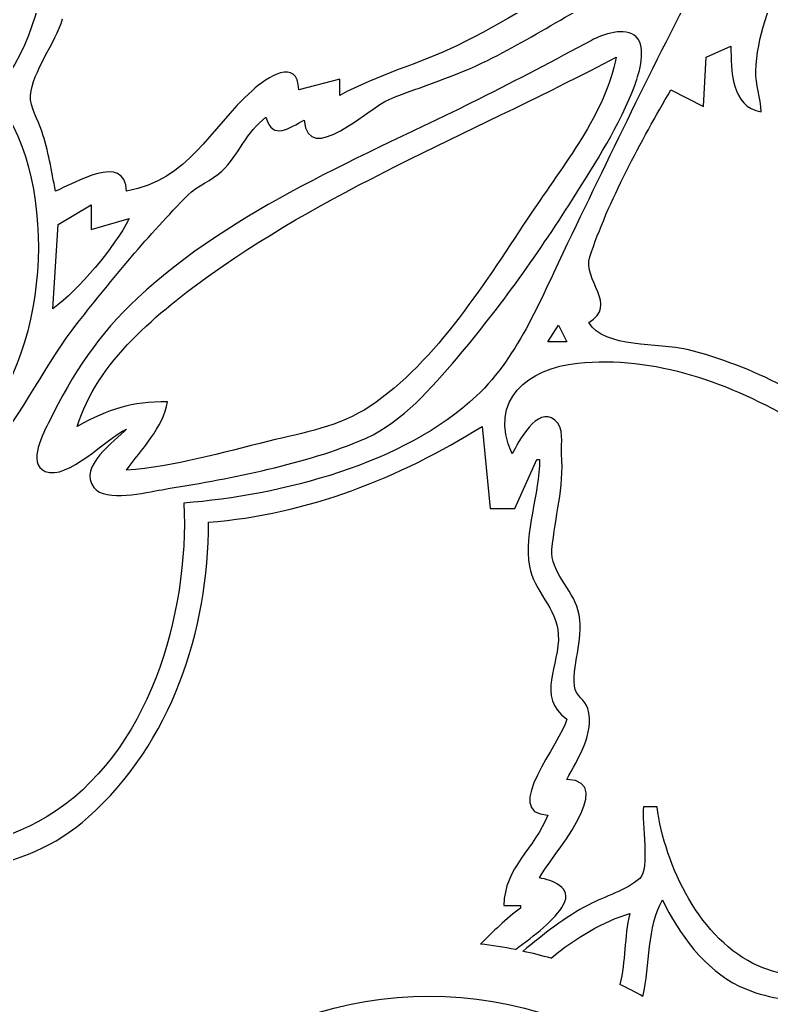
# Model space of a CAD drawing. Header units: millimetres. Extents: x -20.7 to 20.7, y -20.7 to 20.7.
# Drawn here: x -7.42 to 6.2, y -6.85 to 11 of the extents above; entities that cross this region are included whole.
import ezdxf

# ---------------------------------------------------------------- set-up
doc = ezdxf.new("R2010")
doc.units = ezdxf.units.MM
doc.layers.get('0').update_dxf_attribs({"linetype": 'CONTINUOUS'})

msp = doc.modelspace()

# ---------------------------------------------------------------- linework, layer by layer
for p, q in [((5.024, 10.325), (5.47, 10.523)), ((5.024, 10.325), (5.47, 10.523)), ((5.024, 10.325), (5.47, 10.523)), ((5.024, 10.325), (5.47, 10.523)), ((4.974, 9.433), (5.024, 10.325)), ((4.974, 9.433), (5.024, 10.325)), ((4.974, 9.433), (5.024, 10.325)), ((4.974, 9.433), (5.024, 10.325)), ((-1.617, 9.928), (-2.36, 9.73)), ((-1.617, 9.928), (-2.36, 9.73)), ((-1.617, 9.928), (-2.36, 9.73)), ((-1.617, 9.928), (-2.36, 9.73)), ((-1.617, 9.631), (-1.617, 9.928)), ((-1.617, 9.631), (-1.617, 9.928)), ((-1.617, 9.631), (-1.617, 9.928)), ((-1.617, 9.631), (-1.617, 9.928)), ((4.38, 9.73), (4.974, 9.433)), ((4.38, 9.73), (4.974, 9.433)), ((4.38, 9.73), (4.974, 9.433)), ((4.38, 9.73), (4.974, 9.433)), ((-6.719, 7.292), (-6.126, 7.649)), ((-6.719, 7.292), (-6.126, 7.649)), ((-6.719, 7.292), (-6.126, 7.649)), ((-6.719, 7.292), (-6.126, 7.649)), ((-6.126, 7.649), (-6.126, 7.203)), ((-6.126, 7.649), (-6.126, 7.203)), ((-6.126, 7.649), (-6.126, 7.203)), ((-6.126, 7.649), (-6.126, 7.203)), ((-6.126, 7.203), (-5.432, 7.401)), ((-6.126, 7.203), (-5.432, 7.401)), ((-6.126, 7.203), (-5.432, 7.401)), ((-6.126, 7.203), (-5.432, 7.401)), ((-6.82, 5.766), (-6.719, 7.292)), ((-6.82, 5.766), (-6.719, 7.292)), ((-6.82, 5.766), (-6.719, 7.292)), ((-6.82, 5.766), (-6.719, 7.292)), ((0.96, 3.635), (1.109, 2.149)), ((0.96, 3.635), (1.109, 2.149)), ((0.96, 3.635), (1.109, 2.149)), ((0.96, 3.635), (1.109, 2.149)), ((1.555, 2.149), (1.951, 3.04)), ((1.555, 2.149), (1.951, 3.04)), ((1.555, 2.149), (1.951, 3.04)), ((1.555, 2.149), (1.951, 3.04)), ((1.951, 3.04), (2.001, 3.04)), ((1.951, 3.04), (2.001, 3.04)), ((1.951, 3.04), (2.001, 3.04)), ((1.951, 3.04), (2.001, 3.04)), ((1.109, 2.149), (1.555, 2.149)), ((1.109, 2.149), (1.555, 2.149)), ((1.109, 2.149), (1.555, 2.149)), ((1.109, 2.149), (1.555, 2.149)), ((4.132, -3.253), (3.884, -3.253)), ((4.132, -3.253), (3.884, -3.253)), ((4.132, -3.253), (3.884, -3.253)), ((4.132, -3.253), (3.884, -3.253)), ((1.357, -5.037), (1.654, -5.037)), ((1.357, -5.037), (1.654, -5.037)), ((1.357, -5.037), (1.654, -5.037)), ((1.357, -5.037), (1.654, -5.037)), ((1.654, -5.037), (1.654, -5.086)), ((1.654, -5.037), (1.654, -5.086)), ((1.654, -5.037), (1.654, -5.086)), ((1.654, -5.037), (1.654, -5.086)), ((1.704, -5.867), (1.702, -5.868)), ((1.704, -5.867), (1.702, -5.868)), ((1.704, -5.867), (1.702, -5.868)), ((1.704, -5.867), (1.702, -5.868))]:
    msp.add_line(p, q)
msp.add_lwpolyline([(-7.091, -8.016, 0.393426), (-4.373, -8.219, -0.35083), (4.373, -8.219, 0.393426), (7.091, -8.016, -0.458612), (14.665, -8.285, 0.565024), (18.061, -7.83, 1.523453), (-18.061, -7.83, 0.565024), (-14.665, -8.285, -0.458612)], format="xyb", close=True)
msp.add_lwpolyline([(2.496, 5.171), (2.15, 5.171), (2.348, 5.469)], close=True)
msp.add_lwpolyline([(2.496, 5.171), (2.15, 5.171), (2.348, 5.469)], close=True)
msp.add_lwpolyline([(2.496, 5.171), (2.15, 5.171), (2.348, 5.469)], close=True)
msp.add_lwpolyline([(2.496, 5.171), (2.15, 5.171), (2.348, 5.469)], close=True)
for radius in [20.685, 20.685, 20.285]:
    msp.add_circle((0, 0), radius)
for start, end in [(78.7248, 83.3129), (78.7248, 83.3129), (78.7248, 83.3129), (78.7248, 83.3129), (73.9636, 77.7151), (73.9636, 77.7151), (73.9636, 77.7151), (73.9636, 77.7151), (61.0164, 64.4058), (61.0164, 64.4058), (61.0164, 64.4058), (61.0164, 64.4058)]:
    msp.add_arc((0, -13.685), 8, start, end)
for points in [[(-6.699, 12.902), (-6.983, 11.902), (-7.022, 10.924), (-7.613, 10.028)], [(-6.699, 12.902), (-6.983, 11.902), (-7.022, 10.924), (-7.613, 10.028)], [(-6.699, 12.902), (-6.983, 11.902), (-7.022, 10.924), (-7.613, 10.028)], [(-6.699, 12.902), (-6.983, 11.902), (-7.022, 10.924), (-7.613, 10.028)], [(5.024, 12.01), (4.14, 10.35), (3.329, 8.649), (2.509, 6.955)], [(5.024, 12.01), (4.14, 10.35), (3.329, 8.649), (2.509, 6.955)], [(5.024, 12.01), (4.14, 10.35), (3.329, 8.649), (2.509, 6.955)], [(5.024, 12.01), (4.14, 10.35), (3.329, 8.649), (2.509, 6.955)], [(2.942, 11.841), (2.106, 11.461), (1.341, 10.936), (0.514, 10.536)], [(2.942, 11.841), (2.106, 11.461), (1.341, 10.936), (0.514, 10.536)], [(2.942, 11.841), (2.106, 11.461), (1.341, 10.936), (0.514, 10.536)], [(2.942, 11.841), (2.106, 11.461), (1.341, 10.936), (0.514, 10.536)], [(1.059, 10.266), (2.018, 10.745), (2.916, 11.354), (3.884, 11.812)], [(1.059, 10.266), (2.018, 10.745), (2.916, 11.354), (3.884, 11.812)], [(1.059, 10.266), (2.018, 10.745), (2.916, 11.354), (3.884, 11.812)], [(1.059, 10.266), (2.018, 10.745), (2.916, 11.354), (3.884, 11.812)], [(5.922, 10.077), (5.936, 10.668), (6.188, 11.321), (6.412, 11.861)], [(5.922, 10.077), (5.936, 10.668), (6.188, 11.321), (6.412, 11.861)], [(5.922, 10.077), (5.936, 10.668), (6.188, 11.321), (6.412, 11.861)], [(5.922, 10.077), (5.936, 10.668), (6.188, 11.321), (6.412, 11.861)], [(-7.222, 9.631), (-7.19, 10.06), (-6.767, 10.584), (-6.643, 11.019)], [(-7.222, 9.631), (-7.19, 10.06), (-6.767, 10.584), (-6.643, 11.019)], [(-7.222, 9.631), (-7.19, 10.06), (-6.767, 10.584), (-6.643, 11.019)], [(-7.222, 9.631), (-7.19, 10.06), (-6.767, 10.584), (-6.643, 11.019)], [(3.755, 10.691), (3.559, 10.887), (3.141, 10.736), (2.942, 10.629)], [(3.755, 10.691), (3.559, 10.887), (3.141, 10.736), (2.942, 10.629)], [(3.755, 10.691), (3.559, 10.887), (3.141, 10.736), (2.942, 10.629)], [(3.755, 10.691), (3.559, 10.887), (3.141, 10.736), (2.942, 10.629)], [(3.755, 10.691), (3.559, 10.887), (3.141, 10.736), (2.942, 10.629)], [(0.514, 10.536), (-0.186, 10.197), (-0.934, 10.009), (-1.617, 9.631)], [(0.514, 10.536), (-0.186, 10.197), (-0.934, 10.009), (-1.617, 9.631)], [(0.514, 10.536), (-0.186, 10.197), (-0.934, 10.009), (-1.617, 9.631)], [(0.514, 10.536), (-0.186, 10.197), (-0.934, 10.009), (-1.617, 9.631)], [(2.942, 10.629), (2.269, 10.265), (1.595, 9.912), (0.911, 9.569)], [(2.942, 10.629), (2.269, 10.265), (1.595, 9.912), (0.911, 9.569)], [(2.942, 10.629), (2.269, 10.265), (1.595, 9.912), (0.911, 9.569)], [(2.942, 10.629), (2.269, 10.265), (1.595, 9.912), (0.911, 9.569)], [(2.942, 10.629), (2.269, 10.265), (1.595, 9.912), (0.911, 9.569)], [(3.732, 9.829), (3.811, 10.041), (3.945, 10.502), (3.755, 10.691)], [(3.732, 9.829), (3.811, 10.041), (3.945, 10.502), (3.755, 10.691)], [(3.732, 9.829), (3.811, 10.041), (3.945, 10.502), (3.755, 10.691)], [(3.732, 9.829), (3.811, 10.041), (3.945, 10.502), (3.755, 10.691)], [(3.732, 9.829), (3.811, 10.041), (3.945, 10.502), (3.755, 10.691)], [(5.47, 10.523), (5.47, 10.096), (5.48, 9.418), (6.015, 9.334)], [(5.47, 10.523), (5.47, 10.096), (5.48, 9.418), (6.015, 9.334)], [(5.47, 10.523), (5.47, 10.096), (5.48, 9.418), (6.015, 9.334)], [(5.47, 10.523), (5.47, 10.096), (5.48, 9.418), (6.015, 9.334)], [(-3.946, 6.396), (-1.694, 8.001), (0.957, 9.031), (3.388, 10.325)], [(-3.946, 6.396), (-1.694, 8.001), (0.957, 9.031), (3.388, 10.325)], [(-3.946, 6.396), (-1.694, 8.001), (0.957, 9.031), (3.388, 10.325)], [(-3.946, 6.396), (-1.694, 8.001), (0.957, 9.031), (3.388, 10.325)], [(-3.946, 6.396), (-1.694, 8.001), (0.957, 9.031), (3.388, 10.325)], [(-0.725, 9.559), (-0.131, 9.8), (0.484, 9.978), (1.059, 10.266)], [(-0.725, 9.559), (-0.131, 9.8), (0.484, 9.978), (1.059, 10.266)], [(-0.725, 9.559), (-0.131, 9.8), (0.484, 9.978), (1.059, 10.266)], [(-0.725, 9.559), (-0.131, 9.8), (0.484, 9.978), (1.059, 10.266)], [(3.388, 10.325), (3.217, 9.33), (2.4, 8.322), (1.852, 7.5)], [(3.388, 10.325), (3.217, 9.33), (2.4, 8.322), (1.852, 7.5)], [(3.388, 10.325), (3.217, 9.33), (2.4, 8.322), (1.852, 7.5)], [(3.388, 10.325), (3.217, 9.33), (2.4, 8.322), (1.852, 7.5)], [(3.388, 10.325), (3.217, 9.33), (2.4, 8.322), (1.852, 7.5)], [(-2.36, 9.73), (-2.38, 10.333), (-2.938, 9.959), (-3.202, 9.722)], [(-2.36, 9.73), (-2.38, 10.333), (-2.938, 9.959), (-3.202, 9.722)], [(-2.36, 9.73), (-2.38, 10.333), (-2.938, 9.959), (-3.202, 9.722)], [(-2.36, 9.73), (-2.38, 10.333), (-2.938, 9.959), (-3.202, 9.722)], [(6.015, 9.334), (6.01, 9.585), (5.916, 9.828), (5.922, 10.077)], [(6.015, 9.334), (6.01, 9.585), (5.916, 9.828), (5.922, 10.077)], [(6.015, 9.334), (6.01, 9.585), (5.916, 9.828), (5.922, 10.077)], [(6.015, 9.334), (6.01, 9.585), (5.916, 9.828), (5.922, 10.077)], [(2.598, 7.748), (3.02, 8.413), (3.454, 9.088), (3.732, 9.829)], [(2.598, 7.748), (3.02, 8.413), (3.454, 9.088), (3.732, 9.829)], [(2.598, 7.748), (3.02, 8.413), (3.454, 9.088), (3.732, 9.829)], [(2.598, 7.748), (3.02, 8.413), (3.454, 9.088), (3.732, 9.829)], [(2.598, 7.748), (3.02, 8.413), (3.454, 9.088), (3.732, 9.829)], [(-3.202, 9.722), (-3.998, 9.006), (-4.342, 8.108), (-5.482, 7.897)], [(-3.202, 9.722), (-3.998, 9.006), (-4.342, 8.108), (-5.482, 7.897)], [(-3.202, 9.722), (-3.998, 9.006), (-4.342, 8.108), (-5.482, 7.897)], [(-3.202, 9.722), (-3.998, 9.006), (-4.342, 8.108), (-5.482, 7.897)], [(2.913, 6.707), (3.24, 7.703), (3.853, 8.824), (4.38, 9.73)], [(2.913, 6.707), (3.24, 7.703), (3.853, 8.824), (4.38, 9.73)], [(2.913, 6.707), (3.24, 7.703), (3.853, 8.824), (4.38, 9.73)], [(2.913, 6.707), (3.24, 7.703), (3.853, 8.824), (4.38, 9.73)], [(-7.018, 8.987), (-7.084, 9.181), (-7.238, 9.423), (-7.222, 9.631)], [(-7.018, 8.987), (-7.084, 9.181), (-7.238, 9.423), (-7.222, 9.631)], [(-7.018, 8.987), (-7.084, 9.181), (-7.238, 9.423), (-7.222, 9.631)], [(-7.018, 8.987), (-7.084, 9.181), (-7.238, 9.423), (-7.222, 9.631)], [(0.911, 9.569), (-1.203, 8.513), (-3.529, 7.594), (-5.284, 5.96)], [(0.911, 9.569), (-1.203, 8.513), (-3.529, 7.594), (-5.284, 5.96)], [(0.911, 9.569), (-1.203, 8.513), (-3.529, 7.594), (-5.284, 5.96)], [(0.911, 9.569), (-1.203, 8.513), (-3.529, 7.594), (-5.284, 5.96)], [(0.911, 9.569), (-1.203, 8.513), (-3.529, 7.594), (-5.284, 5.96)], [(-2.261, 9.185), (-2.195, 8.321), (-1.09, 9.411), (-0.725, 9.559)], [(-2.261, 9.185), (-2.195, 8.321), (-1.09, 9.411), (-0.725, 9.559)], [(-2.261, 9.185), (-2.195, 8.321), (-1.09, 9.411), (-0.725, 9.559)], [(-2.261, 9.185), (-2.195, 8.321), (-1.09, 9.411), (-0.725, 9.559)], [(-7.71, 9.383), (-6.66, 7.774), (-6.933, 4.569), (-8.455, 3.338)], [(-7.71, 9.383), (-6.66, 7.774), (-6.933, 4.569), (-8.455, 3.338)], [(-7.71, 9.383), (-6.66, 7.774), (-6.933, 4.569), (-8.455, 3.338)], [(-7.71, 9.383), (-6.66, 7.774), (-6.933, 4.569), (-8.455, 3.338)], [(-3.757, 8.26), (-3.443, 8.554), (-3.311, 8.978), (-2.955, 9.235)], [(-3.757, 8.26), (-3.443, 8.554), (-3.311, 8.978), (-2.955, 9.235)], [(-3.757, 8.26), (-3.443, 8.554), (-3.311, 8.978), (-2.955, 9.235)], [(-3.757, 8.26), (-3.443, 8.554), (-3.311, 8.978), (-2.955, 9.235)], [(-2.955, 9.235), (-2.83, 8.805), (-2.535, 9.046), (-2.261, 9.185)], [(-2.955, 9.235), (-2.83, 8.805), (-2.535, 9.046), (-2.261, 9.185)], [(-2.955, 9.235), (-2.83, 8.805), (-2.535, 9.046), (-2.261, 9.185)], [(-2.955, 9.235), (-2.83, 8.805), (-2.535, 9.046), (-2.261, 9.185)], [(-6.77, 7.897), (-6.84, 8.265), (-6.898, 8.63), (-7.018, 8.987)], [(-6.77, 7.897), (-6.84, 8.265), (-6.898, 8.63), (-7.018, 8.987)], [(-6.77, 7.897), (-6.84, 8.265), (-6.898, 8.63), (-7.018, 8.987)], [(-6.77, 7.897), (-6.84, 8.265), (-6.898, 8.63), (-7.018, 8.987)], [(-5.482, 7.897), (-5.505, 8.604), (-6.424, 8.041), (-6.77, 7.897)], [(-5.482, 7.897), (-5.505, 8.604), (-6.424, 8.041), (-6.77, 7.897)], [(-5.482, 7.897), (-5.505, 8.604), (-6.424, 8.041), (-6.77, 7.897)], [(-5.482, 7.897), (-5.505, 8.604), (-6.424, 8.041), (-6.77, 7.897)], [(-4.373, 7.824), (-4.193, 8.006), (-3.942, 8.086), (-3.757, 8.26)], [(-4.373, 7.824), (-4.193, 8.006), (-3.942, 8.086), (-3.757, 8.26)], [(-4.373, 7.824), (-4.193, 8.006), (-3.942, 8.086), (-3.757, 8.26)], [(-4.373, 7.824), (-4.193, 8.006), (-3.942, 8.086), (-3.757, 8.26)], [(-6.363, 5.518), (-5.741, 6.307), (-5.077, 7.112), (-4.373, 7.824)], [(-6.363, 5.518), (-5.741, 6.307), (-5.077, 7.112), (-4.373, 7.824)], [(-6.363, 5.518), (-5.741, 6.307), (-5.077, 7.112), (-4.373, 7.824)], [(-6.363, 5.518), (-5.741, 6.307), (-5.077, 7.112), (-4.373, 7.824)], [(0.422, 4.775), (1.222, 5.705), (1.942, 6.713), (2.598, 7.748)], [(0.422, 4.775), (1.222, 5.705), (1.942, 6.713), (2.598, 7.748)], [(0.422, 4.775), (1.222, 5.705), (1.942, 6.713), (2.598, 7.748)], [(0.422, 4.775), (1.222, 5.705), (1.942, 6.713), (2.598, 7.748)], [(0.422, 4.775), (1.222, 5.705), (1.942, 6.713), (2.598, 7.748)], [(1.852, 7.5), (1.061, 6.314), (0.133, 4.803), (-1.071, 4)], [(1.852, 7.5), (1.061, 6.314), (0.133, 4.803), (-1.071, 4)], [(1.852, 7.5), (1.061, 6.314), (0.133, 4.803), (-1.071, 4)], [(1.852, 7.5), (1.061, 6.314), (0.133, 4.803), (-1.071, 4)], [(1.852, 7.5), (1.061, 6.314), (0.133, 4.803), (-1.071, 4)], [(-5.432, 7.401), (-5.708, 6.87), (-6.338, 6.121), (-6.82, 5.766)], [(-5.432, 7.401), (-5.708, 6.87), (-6.338, 6.121), (-6.82, 5.766)], [(-5.432, 7.401), (-5.708, 6.87), (-6.338, 6.121), (-6.82, 5.766)], [(-5.432, 7.401), (-5.708, 6.87), (-6.338, 6.121), (-6.82, 5.766)], [(2.509, 6.955), (2.048, 6.003), (1.644, 4.93), (0.859, 4.189)], [(2.509, 6.955), (2.048, 6.003), (1.644, 4.93), (0.859, 4.189)], [(2.509, 6.955), (2.048, 6.003), (1.644, 4.93), (0.859, 4.189)], [(2.509, 6.955), (2.048, 6.003), (1.644, 4.93), (0.859, 4.189)], [(2.893, 5.518), (3.442, 5.839), (2.775, 6.288), (2.913, 6.707)], [(2.893, 5.518), (3.442, 5.839), (2.775, 6.288), (2.913, 6.707)], [(2.893, 5.518), (3.442, 5.839), (2.775, 6.288), (2.913, 6.707)], [(2.893, 5.518), (3.442, 5.839), (2.775, 6.288), (2.913, 6.707)], [(-6.374, 3.635), (-6.032, 4.798), (-4.889, 5.723), (-3.946, 6.396)], [(-6.374, 3.635), (-6.032, 4.798), (-4.889, 5.723), (-3.946, 6.396)], [(-6.374, 3.635), (-6.032, 4.798), (-4.889, 5.723), (-3.946, 6.396)], [(-6.374, 3.635), (-6.032, 4.798), (-4.889, 5.723), (-3.946, 6.396)], [(-6.374, 3.635), (-6.032, 4.798), (-4.889, 5.723), (-3.946, 6.396)], [(-5.284, 5.96), (-5.986, 5.306), (-6.462, 4.589), (-6.881, 3.734)], [(-5.284, 5.96), (-5.986, 5.306), (-6.462, 4.589), (-6.881, 3.734)], [(-5.284, 5.96), (-5.986, 5.306), (-6.462, 4.589), (-6.881, 3.734)], [(-5.284, 5.96), (-5.986, 5.306), (-6.462, 4.589), (-6.881, 3.734)], [(-5.284, 5.96), (-5.986, 5.306), (-6.462, 4.589), (-6.881, 3.734)], [(-7.933, 3.189), (-7.331, 3.919), (-6.947, 4.777), (-6.363, 5.518)], [(-7.933, 3.189), (-7.331, 3.919), (-6.947, 4.777), (-6.363, 5.518)], [(-7.933, 3.189), (-7.331, 3.919), (-6.947, 4.777), (-6.363, 5.518)], [(-7.933, 3.189), (-7.331, 3.919), (-6.947, 4.777), (-6.363, 5.518)], [(4.677, 5.029), (4.164, 5.157), (3.176, 5.044), (2.893, 5.518)], [(4.677, 5.029), (4.164, 5.157), (3.176, 5.044), (2.893, 5.518)], [(4.677, 5.029), (4.164, 5.157), (3.176, 5.044), (2.893, 5.518)], [(4.677, 5.029), (4.164, 5.157), (3.176, 5.044), (2.893, 5.518)], [(7.947, 3.365), (6.981, 4.137), (5.88, 4.728), (4.677, 5.029)], [(7.947, 3.365), (6.981, 4.137), (5.88, 4.728), (4.677, 5.029)], [(7.947, 3.365), (6.981, 4.137), (5.88, 4.728), (4.677, 5.029)], [(7.947, 3.365), (6.981, 4.137), (5.88, 4.728), (4.677, 5.029)], [(-1.27, 3.368), (-0.569, 3.652), (-0.063, 4.212), (0.422, 4.775)], [(-1.27, 3.368), (-0.569, 3.652), (-0.063, 4.212), (0.422, 4.775)], [(-1.27, 3.368), (-0.569, 3.652), (-0.063, 4.212), (0.422, 4.775)], [(-1.27, 3.368), (-0.569, 3.652), (-0.063, 4.212), (0.422, 4.775)], [(-1.27, 3.368), (-0.569, 3.652), (-0.063, 4.212), (0.422, 4.775)], [(1.505, 3.14), (1.062, 4.127), (1.8, 4.687), (2.695, 4.783)], [(1.505, 3.14), (1.062, 4.127), (1.8, 4.687), (2.695, 4.783)], [(1.505, 3.14), (1.062, 4.127), (1.8, 4.687), (2.695, 4.783)], [(1.505, 3.14), (1.062, 4.127), (1.8, 4.687), (2.695, 4.783)], [(2.695, 4.783), (4.071, 4.93), (5.493, 4.415), (6.659, 3.712)], [(2.695, 4.783), (4.071, 4.93), (5.493, 4.415), (6.659, 3.712)], [(2.695, 4.783), (4.071, 4.93), (5.493, 4.415), (6.659, 3.712)], [(2.695, 4.783), (4.071, 4.93), (5.493, 4.415), (6.659, 3.712)], [(0.859, 4.189), (-0.448, 2.954), (-2.682, 2.388), (-4.441, 2.248)], [(0.859, 4.189), (-0.448, 2.954), (-2.682, 2.388), (-4.441, 2.248)], [(0.859, 4.189), (-0.448, 2.954), (-2.682, 2.388), (-4.441, 2.248)], [(0.859, 4.189), (-0.448, 2.954), (-2.682, 2.388), (-4.441, 2.248)], [(-4.738, 4.081), (-5.408, 4.081), (-5.789, 3.959), (-6.374, 3.635)], [(-4.738, 4.081), (-5.408, 4.081), (-5.789, 3.959), (-6.374, 3.635)], [(-4.738, 4.081), (-5.408, 4.081), (-5.789, 3.959), (-6.374, 3.635)], [(-4.738, 4.081), (-5.408, 4.081), (-5.789, 3.959), (-6.374, 3.635)], [(-4.738, 4.081), (-5.408, 4.081), (-5.789, 3.959), (-6.374, 3.635)], [(-5.482, 2.842), (-5.224, 3.208), (-4.809, 3.624), (-4.738, 4.081)], [(-5.482, 2.842), (-5.224, 3.208), (-4.809, 3.624), (-4.738, 4.081)], [(-5.482, 2.842), (-5.224, 3.208), (-4.809, 3.624), (-4.738, 4.081)], [(-5.482, 2.842), (-5.224, 3.208), (-4.809, 3.624), (-4.738, 4.081)], [(-5.482, 2.842), (-5.224, 3.208), (-4.809, 3.624), (-4.738, 4.081)], [(-1.071, 4), (-1.622, 3.633), (-2.277, 3.523), (-2.905, 3.369)], [(-1.071, 4), (-1.622, 3.633), (-2.277, 3.523), (-2.905, 3.369)], [(-1.071, 4), (-1.622, 3.633), (-2.277, 3.523), (-2.905, 3.369)], [(-1.071, 4), (-1.622, 3.633), (-2.277, 3.523), (-2.905, 3.369)], [(-1.071, 4), (-1.622, 3.633), (-2.277, 3.523), (-2.905, 3.369)], [(2.282, 3.753), (1.956, 4.015), (1.621, 3.355), (1.505, 3.14)], [(2.282, 3.753), (1.956, 4.015), (1.621, 3.355), (1.505, 3.14)], [(2.282, 3.753), (1.956, 4.015), (1.621, 3.355), (1.505, 3.14)], [(2.282, 3.753), (1.956, 4.015), (1.621, 3.355), (1.505, 3.14)], [(2.402, 3.14), (2.389, 3.329), (2.453, 3.617), (2.282, 3.753)], [(2.402, 3.14), (2.389, 3.329), (2.453, 3.617), (2.282, 3.753)], [(2.402, 3.14), (2.389, 3.329), (2.453, 3.617), (2.282, 3.753)], [(2.402, 3.14), (2.389, 3.329), (2.453, 3.617), (2.282, 3.753)], [(-6.881, 3.734), (-6.981, 3.532), (-7.293, 2.963), (-6.957, 2.823)], [(-6.881, 3.734), (-6.981, 3.532), (-7.293, 2.963), (-6.957, 2.823)], [(-6.881, 3.734), (-6.981, 3.532), (-7.293, 2.963), (-6.957, 2.823)], [(-6.881, 3.734), (-6.981, 3.532), (-7.293, 2.963), (-6.957, 2.823)], [(-6.881, 3.734), (-6.981, 3.532), (-7.293, 2.963), (-6.957, 2.823)], [(-6.957, 2.823), (-6.545, 2.653), (-5.848, 3.428), (-5.482, 3.586)], [(-6.957, 2.823), (-6.545, 2.653), (-5.848, 3.428), (-5.482, 3.586)], [(-6.957, 2.823), (-6.545, 2.653), (-5.848, 3.428), (-5.482, 3.586)], [(-6.957, 2.823), (-6.545, 2.653), (-5.848, 3.428), (-5.482, 3.586)], [(-6.957, 2.823), (-6.545, 2.653), (-5.848, 3.428), (-5.482, 3.586)], [(-5.482, 3.586), (-5.693, 3.374), (-6.366, 2.905), (-6.075, 2.531)], [(-5.482, 3.586), (-5.693, 3.374), (-6.366, 2.905), (-6.075, 2.531)], [(-5.482, 3.586), (-5.693, 3.374), (-6.366, 2.905), (-6.075, 2.531)], [(-5.482, 3.586), (-5.693, 3.374), (-6.366, 2.905), (-6.075, 2.531)], [(-5.482, 3.586), (-5.693, 3.374), (-6.366, 2.905), (-6.075, 2.531)], [(-3.995, 1.901), (-2.207, 2.043), (-0.537, 2.703), (0.96, 3.635)], [(-3.995, 1.901), (-2.207, 2.043), (-0.537, 2.703), (0.96, 3.635)], [(-3.995, 1.901), (-2.207, 2.043), (-0.537, 2.703), (0.96, 3.635)], [(-3.995, 1.901), (-2.207, 2.043), (-0.537, 2.703), (0.96, 3.635)], [(-2.905, 3.369), (-3.75, 3.161), (-4.612, 2.911), (-5.482, 2.842)], [(-2.905, 3.369), (-3.75, 3.161), (-4.612, 2.911), (-5.482, 2.842)], [(-2.905, 3.369), (-3.75, 3.161), (-4.612, 2.911), (-5.482, 2.842)], [(-2.905, 3.369), (-3.75, 3.161), (-4.612, 2.911), (-5.482, 2.842)], [(-2.905, 3.369), (-3.75, 3.161), (-4.612, 2.911), (-5.482, 2.842)], [(-4.838, 2.491), (-3.66, 2.686), (-2.377, 2.919), (-1.27, 3.368)], [(-4.838, 2.491), (-3.66, 2.686), (-2.377, 2.919), (-1.27, 3.368)], [(-4.838, 2.491), (-3.66, 2.686), (-2.377, 2.919), (-1.27, 3.368)], [(-4.838, 2.491), (-3.66, 2.686), (-2.377, 2.919), (-1.27, 3.368)], [(-4.838, 2.491), (-3.66, 2.686), (-2.377, 2.919), (-1.27, 3.368)], [(2.001, 3.04), (2.006, 2.413), (1.713, 1.712), (1.819, 1.108)], [(2.001, 3.04), (2.006, 2.413), (1.713, 1.712), (1.819, 1.108)], [(2.001, 3.04), (2.006, 2.413), (1.713, 1.712), (1.819, 1.108)], [(2.001, 3.04), (2.006, 2.413), (1.713, 1.712), (1.819, 1.108)], [(2.227, 1.405), (2.282, 2.02), (2.446, 2.5), (2.402, 3.14)], [(2.227, 1.405), (2.282, 2.02), (2.446, 2.5), (2.402, 3.14)], [(2.227, 1.405), (2.282, 2.02), (2.446, 2.5), (2.402, 3.14)], [(2.227, 1.405), (2.282, 2.02), (2.446, 2.5), (2.402, 3.14)], [(-6.075, 2.531), (-5.861, 2.256), (-5.124, 2.444), (-4.838, 2.491)], [(-6.075, 2.531), (-5.861, 2.256), (-5.124, 2.444), (-4.838, 2.491)], [(-6.075, 2.531), (-5.861, 2.256), (-5.124, 2.444), (-4.838, 2.491)], [(-6.075, 2.531), (-5.861, 2.256), (-5.124, 2.444), (-4.838, 2.491)], [(-6.075, 2.531), (-5.861, 2.256), (-5.124, 2.444), (-4.838, 2.491)], [(-4.441, 2.248), (-4.355, 0.237), (-5.065, -2.299), (-6.919, -3.428)], [(-4.441, 2.248), (-4.355, 0.237), (-5.065, -2.299), (-6.919, -3.428)], [(-4.441, 2.248), (-4.355, 0.237), (-5.065, -2.299), (-6.919, -3.428)], [(-4.441, 2.248), (-4.355, 0.237), (-5.065, -2.299), (-6.919, -3.428)], [(-6.176, -3.443), (-4.67, -2.099), (-3.995, -0.054), (-3.995, 1.901)], [(-6.176, -3.443), (-4.67, -2.099), (-3.995, -0.054), (-3.995, 1.901)], [(-6.176, -3.443), (-4.67, -2.099), (-3.995, -0.054), (-3.995, 1.901)], [(-6.176, -3.443), (-4.67, -2.099), (-3.995, -0.054), (-3.995, 1.901)], [(2.698, 0.315), (2.599, 0.68), (2.193, 1.017), (2.227, 1.405)], [(2.698, 0.315), (2.599, 0.68), (2.193, 1.017), (2.227, 1.405)], [(2.698, 0.315), (2.599, 0.68), (2.193, 1.017), (2.227, 1.405)], [(2.698, 0.315), (2.599, 0.68), (2.193, 1.017), (2.227, 1.405)], [(1.819, 1.108), (1.899, 0.652), (2.316, 0.346), (2.342, -0.131)], [(1.819, 1.108), (1.899, 0.652), (2.316, 0.346), (2.342, -0.131)], [(1.819, 1.108), (1.899, 0.652), (2.316, 0.346), (2.342, -0.131)], [(1.819, 1.108), (1.899, 0.652), (2.316, 0.346), (2.342, -0.131)], [(2.634, -1.07), (2.598, -0.603), (2.83, -0.172), (2.698, 0.315)], [(2.634, -1.07), (2.598, -0.603), (2.83, -0.172), (2.698, 0.315)], [(2.634, -1.07), (2.598, -0.603), (2.83, -0.172), (2.698, 0.315)], [(2.634, -1.07), (2.598, -0.603), (2.83, -0.172), (2.698, 0.315)], [(2.342, -0.131), (2.373, -0.686), (1.929, -1.254), (2.496, -1.667)], [(2.342, -0.131), (2.373, -0.686), (1.929, -1.254), (2.496, -1.667)], [(2.342, -0.131), (2.373, -0.686), (1.929, -1.254), (2.496, -1.667)], [(2.342, -0.131), (2.373, -0.686), (1.929, -1.254), (2.496, -1.667)], [(2.877, -1.474), (2.833, -1.312), (2.648, -1.245), (2.634, -1.07)], [(2.877, -1.474), (2.833, -1.312), (2.648, -1.245), (2.634, -1.07)], [(2.877, -1.474), (2.833, -1.312), (2.648, -1.245), (2.634, -1.07)], [(2.877, -1.474), (2.833, -1.312), (2.648, -1.245), (2.634, -1.07)], [(2.496, -2.757), (2.696, -2.377), (3.002, -1.929), (2.877, -1.474)], [(2.496, -2.757), (2.696, -2.377), (3.002, -1.929), (2.877, -1.474)], [(2.496, -2.757), (2.696, -2.377), (3.002, -1.929), (2.877, -1.474)], [(2.496, -2.757), (2.696, -2.377), (3.002, -1.929), (2.877, -1.474)], [(2.496, -1.667), (2.398, -2.083), (1.288, -3.373), (2.15, -3.402)], [(2.496, -1.667), (2.398, -2.083), (1.288, -3.373), (2.15, -3.402)], [(2.496, -1.667), (2.398, -2.083), (1.288, -3.373), (2.15, -3.402)], [(2.496, -1.667), (2.398, -2.083), (1.288, -3.373), (2.15, -3.402)], [(2.001, -4.541), (2.176, -4.19), (3.456, -2.789), (2.496, -2.757)], [(2.001, -4.541), (2.176, -4.19), (3.456, -2.789), (2.496, -2.757)], [(2.001, -4.541), (2.176, -4.19), (3.456, -2.789), (2.496, -2.757)], [(2.001, -4.541), (2.176, -4.19), (3.456, -2.789), (2.496, -2.757)], [(3.884, -3.253), (3.848, -3.536), (4.006, -4.381), (3.818, -4.55)], [(3.884, -3.253), (3.848, -3.536), (4.006, -4.381), (3.818, -4.55)], [(3.884, -3.253), (3.848, -3.536), (4.006, -4.381), (3.818, -4.55)], [(3.884, -3.253), (3.848, -3.536), (4.006, -4.381), (3.818, -4.55)], [(5.965, -6.133), (4.925, -5.683), (4.266, -4.312), (4.132, -3.253)], [(5.965, -6.133), (4.925, -5.683), (4.266, -4.312), (4.132, -3.253)], [(5.965, -6.133), (4.925, -5.683), (4.266, -4.312), (4.132, -3.253)], [(5.965, -6.133), (4.925, -5.683), (4.266, -4.312), (4.132, -3.253)], [(-10.437, -4.595), (-8.948, -4.493), (-7.364, -4.503), (-6.176, -3.443)], [(-10.437, -4.595), (-8.948, -4.493), (-7.364, -4.503), (-6.176, -3.443)], [(-10.437, -4.595), (-8.948, -4.493), (-7.364, -4.503), (-6.176, -3.443)], [(-10.437, -4.595), (-8.948, -4.493), (-7.364, -4.503), (-6.176, -3.443)], [(-6.919, -3.428), (-7.753, -3.936), (-8.738, -4.082), (-9.694, -4.149)], [(-6.919, -3.428), (-7.753, -3.936), (-8.738, -4.082), (-9.694, -4.149)], [(-6.919, -3.428), (-7.753, -3.936), (-8.738, -4.082), (-9.694, -4.149)], [(-6.919, -3.428), (-7.753, -3.936), (-8.738, -4.082), (-9.694, -4.149)], [(2.15, -3.402), (1.924, -3.997), (1.359, -4.359), (1.357, -5.037)], [(2.15, -3.402), (1.924, -3.997), (1.359, -4.359), (1.357, -5.037)], [(2.15, -3.402), (1.924, -3.997), (1.359, -4.359), (1.357, -5.037)], [(2.15, -3.402), (1.924, -3.997), (1.359, -4.359), (1.357, -5.037)], [(2.437, -5.024), (2.61, -4.718), (2.228, -4.576), (2.001, -4.541)], [(2.437, -5.024), (2.61, -4.718), (2.228, -4.576), (2.001, -4.541)], [(2.437, -5.024), (2.61, -4.718), (2.228, -4.576), (2.001, -4.541)], [(2.437, -5.024), (2.61, -4.718), (2.228, -4.576), (2.001, -4.541)], [(3.818, -4.55), (3.58, -4.765), (3.176, -4.876), (2.893, -5.026)], [(3.818, -4.55), (3.58, -4.765), (3.176, -4.876), (2.893, -5.026)], [(3.818, -4.55), (3.58, -4.765), (3.176, -4.876), (2.893, -5.026)], [(3.818, -4.55), (3.58, -4.765), (3.176, -4.876), (2.893, -5.026)], [(3.876, -6.687), (4.003, -6.11), (3.952, -5.429), (4.231, -4.938)], [(3.876, -6.687), (4.003, -6.11), (3.952, -5.429), (4.231, -4.938)], [(3.876, -6.687), (4.003, -6.11), (3.952, -5.429), (4.231, -4.938)], [(3.876, -6.687), (4.003, -6.11), (3.952, -5.429), (4.231, -4.938)], [(4.231, -4.938), (4.516, -5.542), (5.003, -6.206), (5.618, -6.499)], [(4.231, -4.938), (4.516, -5.542), (5.003, -6.206), (5.618, -6.499)], [(4.231, -4.938), (4.516, -5.542), (5.003, -6.206), (5.618, -6.499)], [(4.231, -4.938), (4.516, -5.542), (5.003, -6.206), (5.618, -6.499)], [(1.654, -5.086), (1.396, -5.283), (1.162, -5.509), (0.932, -5.739)], [(1.654, -5.086), (1.396, -5.283), (1.162, -5.509), (0.932, -5.739)], [(1.654, -5.086), (1.396, -5.283), (1.162, -5.509), (0.932, -5.739)], [(1.654, -5.086), (1.396, -5.283), (1.162, -5.509), (0.932, -5.739)], [(1.564, -5.839), (1.909, -5.583), (2.281, -5.3), (2.437, -5.024)], [(1.564, -5.839), (1.909, -5.583), (2.281, -5.3), (2.437, -5.024)], [(1.564, -5.839), (1.909, -5.583), (2.281, -5.3), (2.437, -5.024)], [(1.564, -5.839), (1.909, -5.583), (2.281, -5.3), (2.437, -5.024)], [(2.893, -5.026), (2.465, -5.253), (2.075, -5.558), (1.704, -5.867)], [(2.893, -5.026), (2.465, -5.253), (2.075, -5.558), (1.704, -5.867)], [(2.893, -5.026), (2.465, -5.253), (2.075, -5.558), (1.704, -5.867)], [(2.893, -5.026), (2.465, -5.253), (2.075, -5.558), (1.704, -5.867)], [(2.21, -5.996), (2.639, -5.632), (3.183, -5.316), (3.636, -5.186)], [(2.21, -5.996), (2.639, -5.632), (3.183, -5.316), (3.636, -5.186)], [(2.21, -5.996), (2.639, -5.632), (3.183, -5.316), (3.636, -5.186)], [(2.21, -5.996), (2.639, -5.632), (3.183, -5.316), (3.636, -5.186)], [(3.636, -5.186), (3.535, -5.611), (3.564, -6.054), (3.456, -6.47)], [(3.636, -5.186), (3.535, -5.611), (3.564, -6.054), (3.456, -6.47)], [(3.636, -5.186), (3.535, -5.611), (3.564, -6.054), (3.456, -6.47)], [(3.636, -5.186), (3.535, -5.611), (3.564, -6.054), (3.456, -6.47)], [(7.448, -6.409), (6.941, -6.369), (6.413, -6.327), (5.965, -6.133)], [(7.448, -6.409), (6.941, -6.369), (6.413, -6.327), (5.965, -6.133)], [(7.448, -6.409), (6.941, -6.369), (6.413, -6.327), (5.965, -6.133)], [(7.448, -6.409), (6.941, -6.369), (6.413, -6.327), (5.965, -6.133)], [(5.618, -6.499), (6.011, -6.686), (6.464, -6.758), (6.923, -6.8)], [(5.618, -6.499), (6.011, -6.686), (6.464, -6.758), (6.923, -6.8)], [(5.618, -6.499), (6.011, -6.686), (6.464, -6.758), (6.923, -6.8)], [(5.618, -6.499), (6.011, -6.686), (6.464, -6.758), (6.923, -6.8)]]:
    msp.add_open_spline(points, degree=3)

doc.saveas('drawing.dxf')
